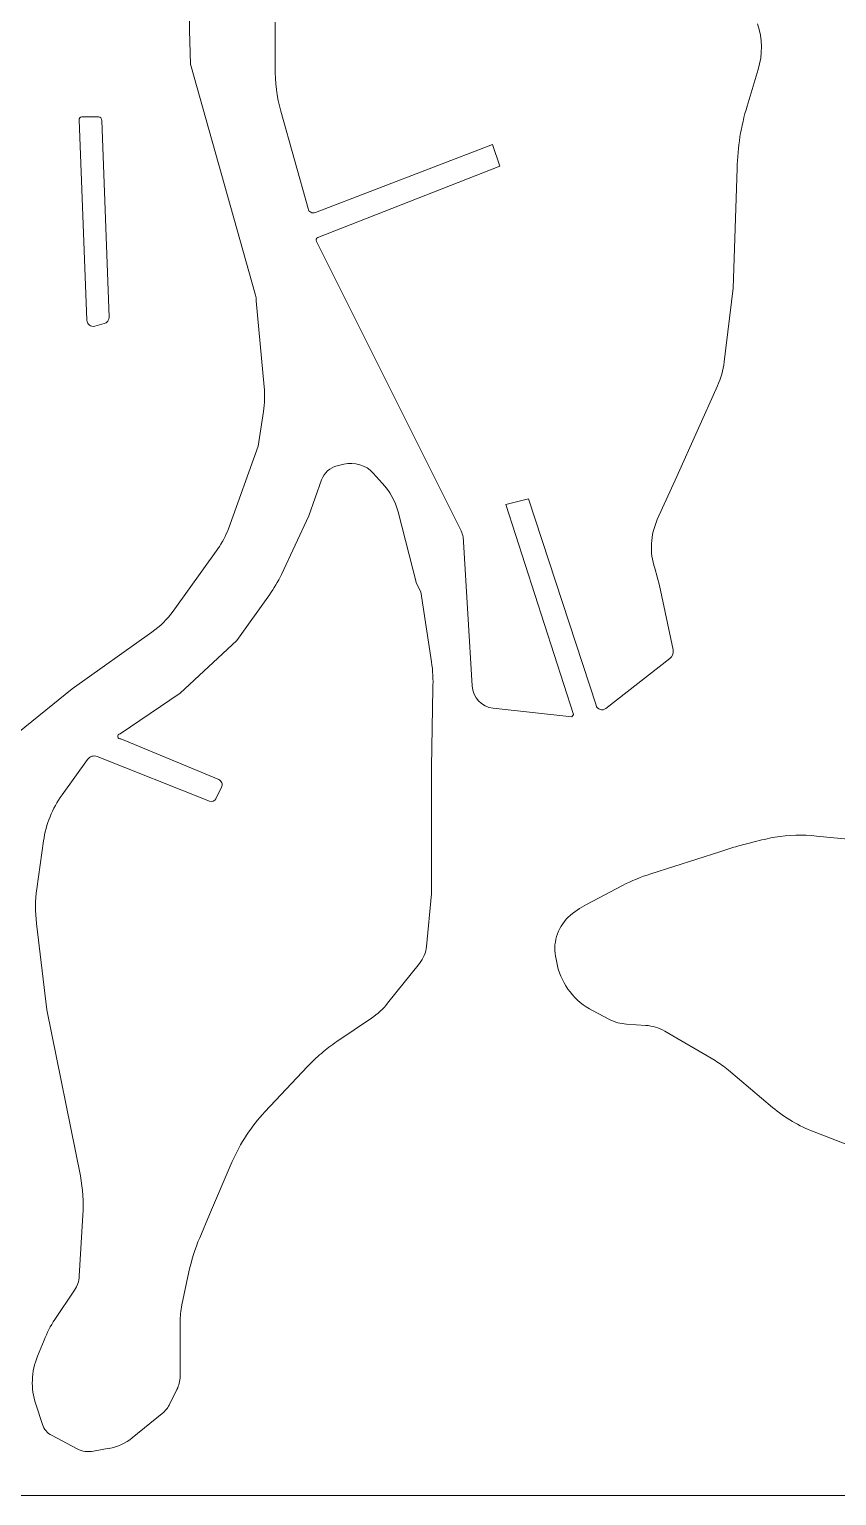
# Model space of a CAD drawing. Header units: inches. Extents: x -4.5 to 5.6, y -4.2 to 3.8.
# Drawn here: x -2.153 to -0.361, y -4.202 to -0.946 of the extents above; entities that cross this region are included whole.
import ezdxf

# ---------------------------------------------------------------- set-up
doc = ezdxf.new("R2010")
doc.units = ezdxf.units.IN
doc.header["$MEASUREMENT"] = 0
doc.layers.add('WHITE', color=7, linetype='Continuous')

msp = doc.modelspace()

# ---------------------------------------------------------------- linework, layer by layer
at = {"layer": 'WHITE', "lineweight": 5}
for points in [[(-1.7858, -0.8418), (-1.7947, -0.8764), (-1.7986, -0.9121), (-1.7974, -0.9478)], [(-1.6074, -1.0295), (-1.6074, -1.0295), (-1.6074, -0.9299), (-1.6074, -0.9299)], [(-0.5355, -1.0348), (-0.5252, -1.0017), (-0.5256, -0.9662), (-0.5367, -0.9334)], [(-1.7974, -0.9478), (-1.7974, -0.9478), (-1.7951, -1.0232), (-1.7951, -1.0232)], [(-1.7951, -1.0232), (-1.7951, -1.0232), (-1.6508, -1.5359), (-1.6508, -1.5359)], [(-1.6074, -1.0295), (-1.6075, -1.0626), (-1.6033, -1.0955), (-1.5946, -1.1275)], [(-0.5355, -1.0348), (-0.5355, -1.0348), (-0.5599, -1.1159), (-0.5599, -1.1159)], [(-0.5355, -1.0348), (-0.5355, -1.0348), (-0.5355, -1.0348), (-0.5355, -1.0348)], [(-1.5344, -1.3436), (-1.5344, -1.3436), (-1.5946, -1.1275), (-1.5946, -1.1275)], [(-0.5599, -1.1159), (-0.5737, -1.1608), (-0.5811, -1.2074), (-0.5819, -1.2543)], [(-2.0425, -1.1466), (-2.0425, -1.1466), (-2.0251, -1.5915), (-2.0251, -1.5915)], [(-1.999, -1.1402), (-1.999, -1.1402), (-2.0367, -1.1402), (-2.0367, -1.1402)], [(-1.999, -1.1402), (-1.999, -1.1402), (-1.999, -1.1402), (-1.999, -1.1402)], [(-1.9759, -1.5846), (-1.9759, -1.5846), (-1.9921, -1.1477), (-1.9921, -1.1477)], [(-1.1247, -1.201), (-1.1247, -1.201), (-1.5181, -1.3522), (-1.5181, -1.3522)], [(-1.1085, -1.2497), (-1.1085, -1.2497), (-1.1247, -1.201), (-1.1247, -1.201)], [(-1.1247, -1.201), (-1.1247, -1.201), (-1.1247, -1.201), (-1.1247, -1.201)], [(-1.5129, -1.4079), (-1.5129, -1.4079), (-1.1085, -1.2497), (-1.1085, -1.2497)], [(-1.1085, -1.2497), (-1.1085, -1.2497), (-1.1085, -1.2497), (-1.1085, -1.2497)], [(-0.5819, -1.2543), (-0.5819, -1.2543), (-0.5906, -1.5203), (-0.5906, -1.5203)], [(-0.5819, -1.2543), (-0.5819, -1.2543), (-0.5819, -1.2543), (-0.5819, -1.2543)], [(-1.196, -2.0562), (-1.196, -2.0562), (-1.5158, -1.4166), (-1.5158, -1.4166)], [(-0.5906, -1.5203), (-0.5906, -1.5203), (-0.6108, -1.6842), (-0.6108, -1.6842)], [(-0.5906, -1.5203), (-0.5906, -1.5203), (-0.5906, -1.5203), (-0.5906, -1.5203)], [(-1.6491, -1.5481), (-1.6493, -1.544), (-1.6499, -1.5399), (-1.6508, -1.5359)], [(-1.6491, -1.5481), (-1.6491, -1.5481), (-1.6317, -1.7393), (-1.6317, -1.7393)], [(-1.9869, -1.5991), (-1.9803, -1.5973), (-1.9758, -1.5913), (-1.9759, -1.5846)], [(-2.0077, -1.6049), (-2.0077, -1.6049), (-1.9869, -1.5991), (-1.9869, -1.5991)], [(-1.9869, -1.5991), (-1.9869, -1.5991), (-1.9869, -1.5991), (-1.9869, -1.5991)], [(-0.6259, -1.7375), (-0.6182, -1.7206), (-0.6131, -1.7027), (-0.6108, -1.6842)], [(-1.6334, -1.7943), (-1.6306, -1.7761), (-1.6301, -1.7576), (-1.6317, -1.7393)], [(-0.6259, -1.7375), (-0.6259, -1.7375), (-0.7157, -1.9386), (-0.7157, -1.9386)], [(-0.6259, -1.7375), (-0.6259, -1.7375), (-0.6259, -1.7375), (-0.6259, -1.7375)], [(-1.6334, -1.7943), (-1.6334, -1.7943), (-1.645, -1.8714), (-1.645, -1.8714)], [(-1.6334, -1.7943), (-1.6334, -1.7943), (-1.6334, -1.7943), (-1.6334, -1.7943)], [(-1.645, -1.8714), (-1.645, -1.8714), (-1.7111, -2.0545), (-1.7111, -2.0545)], [(-1.645, -1.8714), (-1.645, -1.8714), (-1.645, -1.8714), (-1.645, -1.8714)], [(-1.4695, -1.9148), (-1.4857, -1.9184), (-1.4989, -1.9303), (-1.5042, -1.9461)], [(-1.4695, -1.9148), (-1.4695, -1.9148), (-1.455, -1.9113), (-1.455, -1.9113)], [(-1.3895, -1.931), (-1.4063, -1.9133), (-1.4312, -1.9058), (-1.455, -1.9113)], [(-1.455, -1.9113), (-1.455, -1.9113), (-1.455, -1.9113), (-1.455, -1.9113)], [(-1.5326, -2.0261), (-1.5326, -2.0261), (-1.5042, -1.9461), (-1.5042, -1.9461)], [(-1.5042, -1.9461), (-1.5042, -1.9461), (-1.5042, -1.9461), (-1.5042, -1.9461)], [(-1.3895, -1.931), (-1.3895, -1.931), (-1.3698, -1.9531), (-1.3698, -1.9531)], [(-1.3345, -2.0168), (-1.3408, -1.9929), (-1.3529, -1.971), (-1.3698, -1.9531)], [(-0.7157, -1.9386), (-0.7157, -1.9386), (-0.7592, -2.0342), (-0.7592, -2.0342)], [(-0.7157, -1.9386), (-0.7157, -1.9386), (-0.7157, -1.9386), (-0.7157, -1.9386)], [(-1.3345, -2.0168), (-1.3345, -2.0168), (-1.2933, -2.1761), (-1.2933, -2.1761)], [(-1.0454, -1.9884), (-1.0454, -1.9884), (-1.0952, -2.0011), (-1.0952, -2.0011)], [(-1.0952, -2.0011), (-1.0952, -2.0011), (-0.9451, -2.467), (-0.9451, -2.467)], [(-0.8953, -2.4467), (-0.8953, -2.4467), (-1.0454, -1.9884), (-1.0454, -1.9884)], [(-1.0454, -1.9884), (-1.0454, -1.9884), (-1.0454, -1.9884), (-1.0454, -1.9884)], [(-1.5935, -2.1564), (-1.5935, -2.1564), (-1.5326, -2.0261), (-1.5326, -2.0261)], [(-1.5326, -2.0261), (-1.5326, -2.0261), (-1.5326, -2.0261), (-1.5326, -2.0261)], [(-0.7592, -2.0342), (-0.7744, -2.0683), (-0.7765, -2.1069), (-0.765, -2.1425)], [(-1.7348, -2.0991), (-1.7249, -2.0853), (-1.7169, -2.0703), (-1.7111, -2.0545)], [(-1.1891, -2.0834), (-1.1895, -2.074), (-1.1919, -2.0647), (-1.196, -2.0562)], [(-1.1699, -2.4038), (-1.1699, -2.4038), (-1.1891, -2.0834), (-1.1891, -2.0834)], [(-1.7348, -2.0991), (-1.7348, -2.0991), (-1.8339, -2.2375), (-1.8339, -2.2375)], [(-1.7348, -2.0991), (-1.7348, -2.0991), (-1.7348, -2.0991), (-1.7348, -2.0991)], [(-0.765, -2.1425), (-0.765, -2.1425), (-0.7545, -2.1808), (-0.7545, -2.1808)], [(-1.6201, -2.201), (-1.6099, -2.187), (-1.601, -2.1721), (-1.5935, -2.1564)], [(-1.2933, -2.1761), (-1.2933, -2.1761), (-1.2841, -2.1947), (-1.2841, -2.1947)], [(-0.7545, -2.1808), (-0.7545, -2.1808), (-0.7244, -2.3233), (-0.7244, -2.3233)], [(-1.692, -2.3024), (-1.692, -2.3024), (-1.6201, -2.201), (-1.6201, -2.201)], [(-1.6201, -2.201), (-1.6201, -2.201), (-1.6201, -2.201), (-1.6201, -2.201)], [(-1.2841, -2.1947), (-1.2841, -2.1947), (-1.2603, -2.3499), (-1.2603, -2.3499)], [(-1.8808, -2.2839), (-1.8626, -2.2712), (-1.8468, -2.2556), (-1.8339, -2.2375)], [(-1.8808, -2.2839), (-1.8808, -2.2839), (-2.0575, -2.4102), (-2.0575, -2.4102)], [(-1.8808, -2.2839), (-1.8808, -2.2839), (-1.8808, -2.2839), (-1.8808, -2.2839)], [(-1.8183, -2.4195), (-1.8183, -2.4195), (-1.692, -2.3024), (-1.692, -2.3024)], [(-1.692, -2.3024), (-1.692, -2.3024), (-1.692, -2.3024), (-1.692, -2.3024)], [(-0.7314, -2.343), (-0.7314, -2.343), (-0.8733, -2.4536), (-0.8733, -2.4536)], [(-0.7314, -2.343), (-0.7255, -2.3383), (-0.7228, -2.3306), (-0.7244, -2.3233)], [(-0.7314, -2.343), (-0.7314, -2.343), (-0.7314, -2.343), (-0.7314, -2.343)], [(-1.2574, -2.4096), (-1.2564, -2.3897), (-1.2574, -2.3697), (-1.2603, -2.3499)], [(-1.2574, -2.4096), (-1.2574, -2.4096), (-1.2603, -2.584), (-1.2603, -2.584)], [(-1.2574, -2.4096), (-1.2574, -2.4096), (-1.2574, -2.4096), (-1.2574, -2.4096)], [(-1.1699, -2.4038), (-1.1686, -2.4294), (-1.149, -2.4502), (-1.1236, -2.4531)], [(-2.0575, -2.4102), (-2.0575, -2.4102), (-2.2962, -2.6025), (-2.2962, -2.6025)], [(-2.0575, -2.4102), (-2.0575, -2.4102), (-2.0575, -2.4102), (-2.0575, -2.4102)], [(-1.9515, -2.5098), (-1.9515, -2.5098), (-1.8183, -2.4195), (-1.8183, -2.4195)], [(-1.8183, -2.4195), (-1.8183, -2.4195), (-1.8183, -2.4195), (-1.8183, -2.4195)], [(-0.9492, -2.4722), (-0.9492, -2.4722), (-1.1236, -2.4531), (-1.1236, -2.4531)], [(-0.9451, -2.467), (-0.9451, -2.467), (-0.9492, -2.4722), (-0.9492, -2.4722)], [(-0.9451, -2.467), (-0.9451, -2.467), (-0.9451, -2.467), (-0.9451, -2.467)], [(-1.7325, -2.6118), (-1.7325, -2.6118), (-1.9498, -2.5214), (-1.9498, -2.5214)], [(-2.0801, -2.6454), (-2.0801, -2.6454), (-2.0234, -2.5672), (-2.0234, -2.5672)], [(-2.0025, -2.5602), (-2.0102, -2.5573), (-2.0189, -2.5602), (-2.0234, -2.5672)], [(-2.0234, -2.5672), (-2.0234, -2.5672), (-2.0234, -2.5672), (-2.0234, -2.5672)], [(-2.0025, -2.5602), (-2.0025, -2.5602), (-1.7528, -2.6599), (-1.7528, -2.6599)], [(-1.2603, -2.584), (-1.2603, -2.584), (-1.2603, -2.584), (-1.2603, -2.584)], [(-1.2603, -2.584), (-1.2603, -2.584), (-1.2603, -2.865), (-1.2603, -2.865)], [(-1.7389, -2.6541), (-1.7389, -2.6541), (-1.7261, -2.6286), (-1.7261, -2.6286)], [(-1.7261, -2.6286), (-1.7261, -2.6286), (-1.7261, -2.6286), (-1.7261, -2.6286)], [(-2.0801, -2.6454), (-2.102, -2.6757), (-2.1161, -2.7109), (-2.1213, -2.748)], [(-1.7528, -2.6599), (-1.7474, -2.6619), (-1.7413, -2.6594), (-1.7389, -2.6541)], [(-0.4057, -2.737), (-0.4366, -2.7338), (-0.4678, -2.7346), (-0.4984, -2.7393)], [(-2.1363, -2.8546), (-2.1363, -2.8546), (-2.1213, -2.748), (-2.1213, -2.748)], [(-2.1213, -2.748), (-2.1213, -2.748), (-2.1213, -2.748), (-2.1213, -2.748)], [(-0.5853, -2.7607), (-0.5972, -2.7642), (-0.609, -2.7679), (-0.6207, -2.7717)], [(-0.55, -2.7514), (-0.5618, -2.7543), (-0.5736, -2.7574), (-0.5853, -2.7607)], [(-0.5042, -2.7404), (-0.5196, -2.7438), (-0.5348, -2.7474), (-0.55, -2.7514)], [(-0.4984, -2.7393), (-0.4984, -2.7393), (-0.5042, -2.7404), (-0.5042, -2.7404)], [(-0.4984, -2.7393), (-0.4984, -2.7393), (-0.4984, -2.7393), (-0.4984, -2.7393)], [(-0.2047, -2.7567), (-0.2047, -2.7567), (-0.4057, -2.737), (-0.4057, -2.737)], [(-0.6207, -2.7717), (-0.6207, -2.7717), (-0.7736, -2.821), (-0.7736, -2.821)], [(-0.6207, -2.7717), (-0.6207, -2.7717), (-0.6207, -2.7717), (-0.6207, -2.7717)], [(-0.7736, -2.821), (-0.7952, -2.8277), (-0.8161, -2.8362), (-0.8362, -2.8465)], [(-2.1363, -2.8546), (-2.1399, -2.8799), (-2.1401, -2.9056), (-2.1369, -2.9311)], [(-1.2603, -2.865), (-1.2603, -2.865), (-1.2713, -2.982), (-1.2713, -2.982)], [(-1.2603, -2.865), (-1.2603, -2.865), (-1.2603, -2.865), (-1.2603, -2.865)], [(-0.8362, -2.8465), (-0.8362, -2.8465), (-0.9162, -2.8887), (-0.9162, -2.8887)], [(-0.8362, -2.8465), (-0.8362, -2.8465), (-0.8362, -2.8465), (-0.8362, -2.8465)], [(-0.9162, -2.8887), (-0.9309, -2.8964), (-0.9445, -2.906), (-0.9567, -2.9171)], [(-0.9567, -2.9171), (-0.9817, -2.9412), (-0.9921, -2.9767), (-0.984, -3.0104)], [(-2.1137, -3.1228), (-2.1137, -3.1228), (-2.1369, -2.9311), (-2.1369, -2.9311)], [(-1.287, -3.0197), (-1.2784, -3.0088), (-1.273, -2.9958), (-1.2713, -2.982)], [(-1.287, -3.0197), (-1.287, -3.0197), (-1.3577, -3.1083), (-1.3577, -3.1083)], [(-1.287, -3.0197), (-1.287, -3.0197), (-1.287, -3.0197), (-1.287, -3.0197)], [(-0.984, -3.0104), (-0.984, -3.0104), (-0.9811, -3.0249), (-0.9811, -3.0249)], [(-0.9811, -3.0249), (-0.9707, -3.0679), (-0.9421, -3.1043), (-0.9028, -3.1246)], [(-2.0396, -3.4919), (-2.0396, -3.4919), (-2.1137, -3.1228), (-2.1137, -3.1228)], [(-1.3936, -3.1414), (-1.38, -3.1322), (-1.3679, -3.1211), (-1.3577, -3.1083)], [(-0.9028, -3.1246), (-0.9028, -3.1246), (-0.8652, -3.1443), (-0.8652, -3.1443)], [(-1.3936, -3.1414), (-1.3936, -3.1414), (-1.4706, -3.1935), (-1.4706, -3.1935)], [(-1.3936, -3.1414), (-1.3936, -3.1414), (-1.3936, -3.1414), (-1.3936, -3.1414)], [(-0.8652, -3.1443), (-0.8535, -3.1504), (-0.8407, -3.1539), (-0.8275, -3.1547)], [(-0.8275, -3.1547), (-0.8275, -3.1547), (-0.7847, -3.1576), (-0.7847, -3.1576)], [(-0.7429, -3.1703), (-0.7556, -3.1628), (-0.7699, -3.1585), (-0.7847, -3.1576)], [(-0.7429, -3.1703), (-0.7429, -3.1703), (-0.6311, -3.2358), (-0.6311, -3.2358)], [(-1.5048, -3.2196), (-1.5156, -3.2289), (-1.5258, -3.2387), (-1.5355, -3.2491)], [(-1.4706, -3.1935), (-1.4825, -3.2016), (-1.4939, -3.2103), (-1.5048, -3.2196)], [(-1.5355, -3.2491), (-1.5355, -3.2491), (-1.63, -3.3494), (-1.63, -3.3494)], [(-1.5355, -3.2491), (-1.5355, -3.2491), (-1.5355, -3.2491), (-1.5355, -3.2491)], [(-0.6016, -3.2567), (-0.6108, -3.2489), (-0.6207, -3.2419), (-0.6311, -3.2358)], [(-0.6016, -3.2567), (-0.6016, -3.2567), (-0.5037, -3.3395), (-0.5037, -3.3395)], [(-1.63, -3.3494), (-1.6604, -3.3817), (-1.6849, -3.4192), (-1.7024, -3.46)], [(-0.5037, -3.3395), (-0.476, -3.3627), (-0.4447, -3.3811), (-0.411, -3.394)], [(-0.411, -3.394), (-0.411, -3.394), (-0.2435, -3.4589), (-0.2435, -3.4589)], [(-1.7024, -3.46), (-1.7024, -3.46), (-1.7528, -3.5771), (-1.7528, -3.5771)], [(-1.7024, -3.46), (-1.7024, -3.46), (-1.7024, -3.46), (-1.7024, -3.46)], [(-2.0338, -3.5788), (-2.0321, -3.5497), (-2.0341, -3.5205), (-2.0396, -3.4919)], [(-2.0419, -3.7144), (-2.0419, -3.7144), (-2.0338, -3.5788), (-2.0338, -3.5788)], [(-2.0338, -3.5788), (-2.0338, -3.5788), (-2.0338, -3.5788), (-2.0338, -3.5788)], [(-1.7528, -3.5771), (-1.7528, -3.5771), (-1.7748, -3.6292), (-1.7748, -3.6292)], [(-1.7528, -3.5771), (-1.7528, -3.5771), (-1.7528, -3.5771), (-1.7528, -3.5771)], [(-1.7748, -3.6292), (-1.7851, -3.6537), (-1.793, -3.6791), (-1.7986, -3.7051)], [(-1.7986, -3.7051), (-1.7986, -3.7051), (-1.8142, -3.7781), (-1.8142, -3.7781)], [(-1.7986, -3.7051), (-1.7986, -3.7051), (-1.7986, -3.7051), (-1.7986, -3.7051)], [(-2.0523, -3.7456), (-2.0461, -3.7363), (-2.0425, -3.7255), (-2.0419, -3.7144)], [(-2.0964, -3.8105), (-2.0964, -3.8105), (-2.0523, -3.7456), (-2.0523, -3.7456)], [(-2.0523, -3.7456), (-2.0523, -3.7456), (-2.0523, -3.7456), (-2.0523, -3.7456)], [(-1.8142, -3.7781), (-1.8169, -3.7909), (-1.8183, -3.8039), (-1.8183, -3.8169)], [(-2.0964, -3.8105), (-2.1058, -3.825), (-2.1137, -3.8403), (-2.1201, -3.8563)], [(-1.8183, -3.8169), (-1.8183, -3.8169), (-1.8183, -3.8169), (-1.8183, -3.8169)], [(-1.8183, -3.8169), (-1.8183, -3.8169), (-1.8183, -3.9368), (-1.8183, -3.9368)], [(-2.1346, -3.8922), (-2.1346, -3.8922), (-2.1201, -3.8563), (-2.1201, -3.8563)], [(-2.1201, -3.8563), (-2.1201, -3.8563), (-2.1201, -3.8563), (-2.1201, -3.8563)], [(-2.1346, -3.8922), (-2.1486, -3.9261), (-2.1501, -3.964), (-2.1387, -3.9988)], [(-1.8252, -3.9658), (-1.8207, -3.9568), (-1.8183, -3.9469), (-1.8183, -3.9368)], [(-1.8252, -3.9658), (-1.8252, -3.9658), (-1.8426, -4.0006), (-1.8426, -4.0006)], [(-1.8252, -3.9658), (-1.8252, -3.9658), (-1.8252, -3.9658), (-1.8252, -3.9658)], [(-2.1236, -4.044), (-2.1236, -4.044), (-2.1387, -3.9988), (-2.1387, -3.9988)], [(-1.8577, -4.0191), (-1.8514, -4.0141), (-1.8462, -4.0078), (-1.8426, -4.0006)], [(-1.8577, -4.0191), (-1.8577, -4.0191), (-1.9243, -4.0736), (-1.9243, -4.0736)], [(-1.8577, -4.0191), (-1.8577, -4.0191), (-1.8577, -4.0191), (-1.8577, -4.0191)], [(-2.1236, -4.044), (-2.1202, -4.0543), (-2.1129, -4.0628), (-2.1033, -4.0678)], [(-2.0465, -4.0979), (-2.0465, -4.0979), (-2.1033, -4.0678), (-2.1033, -4.0678)], [(-2.0465, -4.0979), (-2.0355, -4.1036), (-2.0228, -4.1055), (-2.0106, -4.1031)], [(-1.9758, -4.0967), (-1.9758, -4.0967), (-2.0106, -4.1031), (-2.0106, -4.1031)], [(-1.9758, -4.0968), (-1.957, -4.0935), (-1.9392, -4.0855), (-1.9243, -4.0736)], [(-1.9758, -4.0967), (-1.9758, -4.0967), (-1.9758, -4.0967), (-1.9758, -4.0967)], [(5.6363, -4.2018), (5.6363, -4.2018), (-4.5407, -4.2018), (-4.5407, -4.2018)]]:
    msp.add_open_spline(points, degree=3, dxfattribs=at)
for points in [[(-2.0367, -1.1402), (-2.0383, -1.1402), (-2.0399, -1.1409), (-2.041, -1.1421), (-2.041, -1.1421), (-2.0421, -1.1433), (-2.0426, -1.1449), (-2.0425, -1.1466)], [(-1.9921, -1.1477), (-1.9919, -1.1458), (-1.9926, -1.1439), (-1.9939, -1.1424), (-1.9939, -1.1424), (-1.9952, -1.141), (-1.9971, -1.1402), (-1.999, -1.1402)], [(-1.5344, -1.3436), (-1.5337, -1.347), (-1.5314, -1.35), (-1.5283, -1.3517), (-1.5283, -1.3517), (-1.5252, -1.3534), (-1.5214, -1.3536), (-1.5181, -1.3522)], [(-1.5129, -1.4079), (-1.5145, -1.4086), (-1.5157, -1.4099), (-1.5163, -1.4116), (-1.5163, -1.4116), (-1.5168, -1.4132), (-1.5167, -1.415), (-1.5158, -1.4166)], [(-2.0251, -1.5915), (-2.0248, -1.5957), (-2.0228, -1.5996), (-2.0194, -1.6022), (-2.0194, -1.6022), (-2.0161, -1.6047), (-2.0118, -1.6057), (-2.0077, -1.6049)], [(-0.8953, -2.4467), (-0.894, -2.4511), (-0.8906, -2.4546), (-0.8861, -2.456), (-0.8861, -2.456), (-0.8817, -2.4574), (-0.8769, -2.4565), (-0.8733, -2.4536)], [(-1.9515, -2.5098), (-1.9547, -2.5103), (-1.9569, -2.5133), (-1.9564, -2.5165), (-1.9564, -2.5165), (-1.956, -2.5197), (-1.953, -2.5219), (-1.9498, -2.5214)], [(-1.7261, -2.6286), (-1.7247, -2.6255), (-1.7246, -2.622), (-1.7258, -2.6189), (-1.7258, -2.6189), (-1.727, -2.6157), (-1.7294, -2.6131), (-1.7325, -2.6118)]]:
    msp.add_open_spline(points, degree=3, knots=[0, 0, 0, 0, 0.5, 0.5, 0.5, 0.5, 1, 1, 1, 1], dxfattribs=at)

doc.saveas('drawing.dxf')
